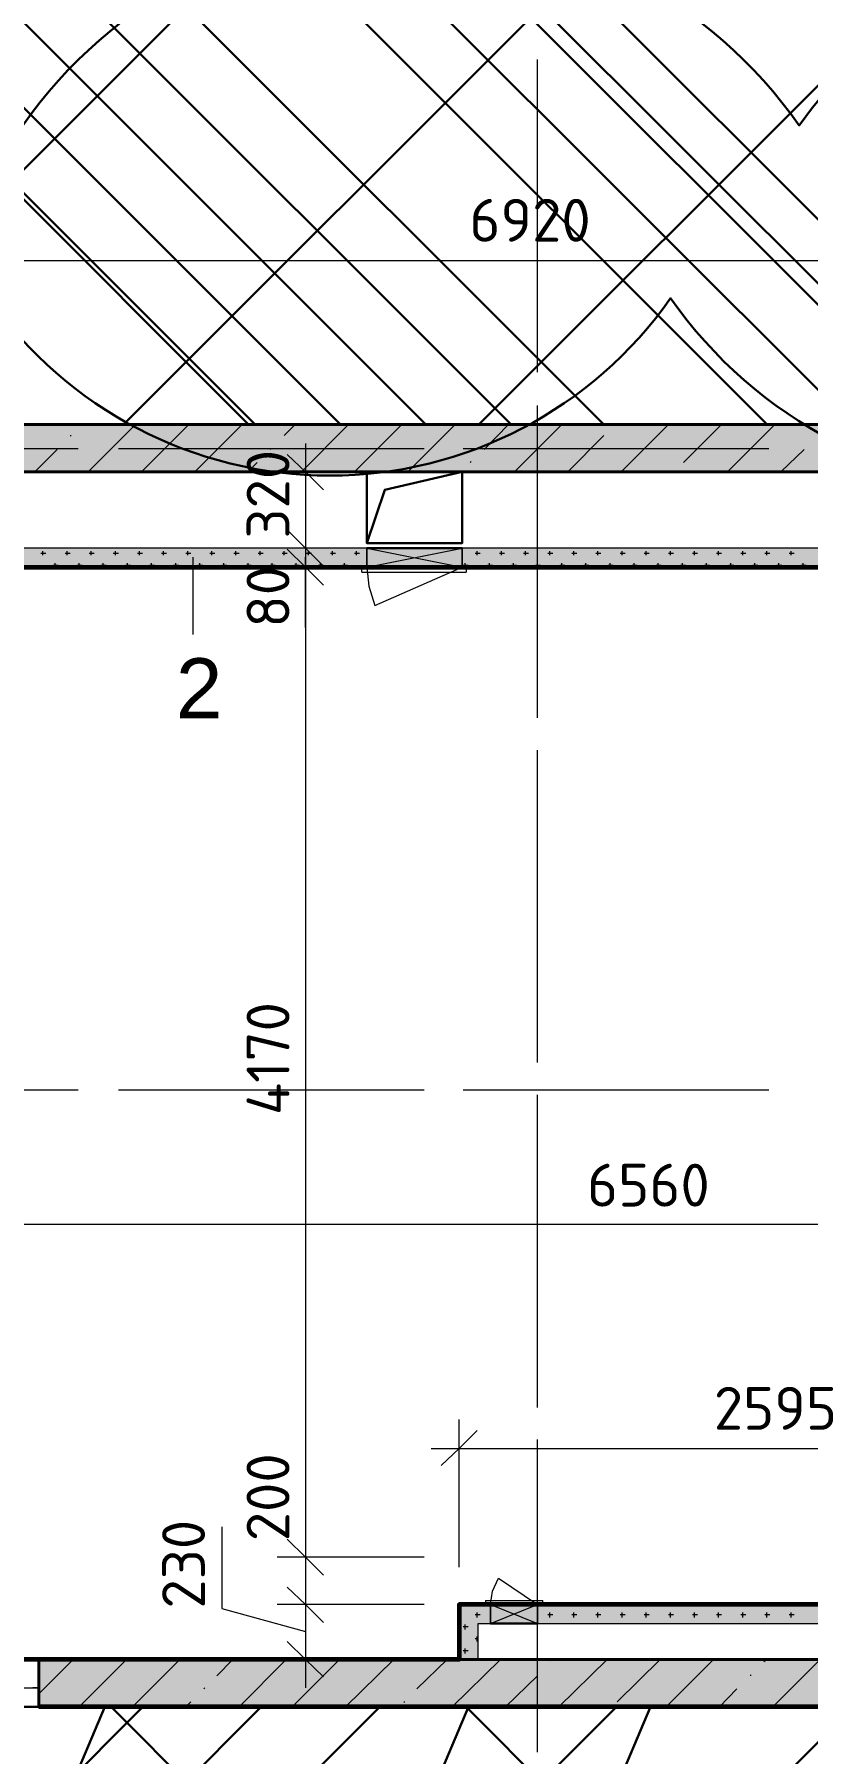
# Model space of a CAD drawing. Header units: millimetres. Extents: x -84737 to 172119, y -43083 to 59399.
# Drawn here: x 101784 to 105039, y 38248 to 45489 of the extents above; entities that cross this region are included whole.
import ezdxf

# ---------------------------------------------------------------- set-up
doc = ezdxf.new("R2010")
doc.units = ezdxf.units.MM
for name, color, linetype, lineweight in [('11) Плинтус ПЛ-2', 70, 'Continuous', 30), ('12) Наливной пол', 150, 'Continuous', 30), ('13) Плитка стены СТ-4.1', 150, 'Continuous', 60), ('15) Штукатурка стен СТ-1.1', 161, 'Continuous', 60), ('16) Краска СТ-1.1 стена', 5, 'Continuous', 60), ('18) Краска ПТ-1 потолок', 31, 'Continuous', 30), ('19) Краска ПТ-5 потолок', 161, 'Continuous', 30), ('20) Шпакл. баз. фин Стена', 40, 'Continuous', 60), ('22) Шпакл. баз. фин. Потолок', 102, 'Continuous', 30), ('5) Затарка материала', 160, 'Continuous', 30), ('6) Уборка мусора', 20, 'Continuous', 30), ('8) Линолеум Л-1.1', 130, 'Continuous', 30)]:
    doc.layers.add(name, color=color, linetype=linetype, lineweight=lineweight)
doc.layers.add('PDF _Геометрия', color=7, linetype='Continuous')
doc.layers.add('PDF _Текст', color=7, linetype='Continuous')
doc.layers.add('PDF _Сплошная заливка', color=7, linetype='Continuous', true_color=0xffffff)
doc.styles.add('PDF GOSTCommon', font='arial.ttf')
doc.styles.add('PDF ISOCPEUR', font='isocpeur.ttf')

msp = doc.modelspace()

# ---------------------------------------------------------------- hatches: boundary and pattern name
at = {"layer": '12) Наливной пол'}
h = msp.add_hatch(dxfattribs=at)
h.set_pattern_fill('ANSI31', color=256, scale=222)
h.paths.add_polyline_path([(114514.8, 42635.7), (112106.2, 42635.7), (112106.2, 33344.1), (114514.8, 33344.1)])
h.paths.add_polyline_path([(124026.4, 38444.9), (124026.4, 33348.3), (114586.7, 33348.3), (114586.7, 39884.2), (116707.5, 39884.2), (116707.5, 38444.9)])
h.paths.add_polyline_path([(129605.6, 33344.1), (124106.9, 33344.1), (124106.9, 43647.4), (129605.6, 43647.4)])
h.paths.add_polyline_path([(109494.4, 42635.7), (111903, 42635.7), (111903, 33344.1), (109494.4, 33344.1)])
h.paths.add_polyline_path([(99982.7, 38444.9), (99982.7, 33348.3), (109422.4, 33348.3), (109422.4, 39884.2), (107301.6, 39884.2), (107301.6, 38444.9)])
h.paths.add_polyline_path([(94403.5, 33344.1), (99902.3, 33344.1), (99902.3, 43647.4), (94403.5, 43647.4)])
at = {"layer": '18) Краска ПТ-1 потолок'}
h = msp.add_hatch(dxfattribs=at)
h.set_pattern_fill('ANSI32', color=256, scale=222, angle=22)
h.paths.add_polyline_path([(114514.8, 42635.7), (112106.2, 42635.7), (112106.2, 33344.1), (114514.8, 33344.1)])
h.paths.add_polyline_path([(124026.4, 38444.9), (124026.4, 33348.3), (114586.7, 33348.3), (114586.7, 39884.2), (116707.5, 39884.2), (116707.5, 38444.9)])
h.paths.add_polyline_path([(129605.6, 33344.1), (124106.9, 33344.1), (124106.9, 43647.4), (129605.6, 43647.4)])
h.paths.add_polyline_path([(109494.4, 42635.7), (111903, 42635.7), (111903, 33344.1), (109494.4, 33344.1)])
h.paths.add_polyline_path([(99982.7, 38444.9), (99982.7, 33348.3), (109422.4, 33348.3), (109422.4, 39884.2), (107301.6, 39884.2), (107301.6, 38444.9)])
h.paths.add_polyline_path([(94403.5, 33344.1), (99902.3, 33344.1), (99902.3, 43647.4), (94403.5, 43647.4)])
h = msp.add_hatch(dxfattribs=at)
h.set_pattern_fill('ANSI32', color=256, scale=222, angle=22)
h.paths.add_polyline_path([(114514.8, 42635.7), (112106.2, 42635.7), (112106.2, 33344.1), (114514.8, 33344.1)])
h.paths.add_polyline_path([(124026.4, 38444.9), (124026.4, 33348.3), (114586.7, 33348.3), (114586.7, 39884.2), (116707.5, 39884.2), (116707.5, 38444.9)])
h.paths.add_polyline_path([(129605.6, 33344.1), (124106.9, 33344.1), (124106.9, 43647.4), (129605.6, 43647.4)])
h.paths.add_polyline_path([(109494.4, 42635.7), (111903, 42635.7), (111903, 33344.1), (109494.4, 33344.1)])
h.paths.add_polyline_path([(99982.7, 38444.9), (99982.7, 33348.3), (109422.4, 33348.3), (109422.4, 39884.2), (107301.6, 39884.2), (107301.6, 38444.9)])
h.paths.add_polyline_path([(94403.5, 33344.1), (99902.3, 33344.1), (99902.3, 43647.4), (94403.5, 43647.4)])
at = {"layer": '19) Краска ПТ-5 потолок'}
h = msp.add_hatch(dxfattribs=at)
h.set_pattern_fill('ANSI34', color=256, scale=80, angle=90)
h.paths.add_polyline_path([(109621.7, 46343.9), (98001.6, 46343.9), (98001.6, 44426.3), (100380.7, 44426.3), (100380.7, 43846.3), (109621.7, 43846.3)])
h.paths.add_polyline_path([(114379.8, 46343.9), (112098.1, 46343.9), (109621.7, 46343.9), (109621.7, 42847.3), (114379.8, 42847.3)])
h.paths.add_polyline_path([(122308.6, 46343.9), (114379.8, 46343.9), (114379.8, 43846.3), (122308.6, 43846.3)])
h.paths.add_polyline_path([(114802.6, 49046.7), (112098.1, 49044.7), (112098.1, 46343.9), (114802.6, 46345.9)])
h.paths.add_polyline_path([(133652.4, 46343.9), (127578.9, 46343.9), (122499.1, 46343.9), (122499.1, 43846.3), (133652.4, 43846.3)])
h.paths.add_polyline_path([(129055.3, 48363.1), (129052, 48363.1), (129052, 49044.7), (127578.9, 49044.7), (127578.9, 46343.9), (129055.3, 46343.9)])
at = {"layer": '22) Шпакл. баз. фин. Потолок'}
h = msp.add_hatch(dxfattribs=at)
h.set_pattern_fill('ANSI37', color=256, scale=333)
h.paths.add_polyline_path([(109621.7, 46343.9), (98001.6, 46343.9), (98001.6, 44426.3), (100380.7, 44426.3), (100380.7, 43846.3), (109621.7, 43846.3)])
h.paths.add_polyline_path([(114379.8, 46343.9), (112098.1, 46343.9), (109621.7, 46343.9), (109621.7, 42847.3), (114379.8, 42847.3)])
h.paths.add_polyline_path([(122308.6, 46343.9), (114379.8, 46343.9), (114379.8, 43846.3), (122308.6, 43846.3)])
h.paths.add_polyline_path([(114802.6, 49046.7), (112098.1, 49044.7), (112098.1, 46343.9), (114802.6, 46345.9)])
h.paths.add_polyline_path([(133652.4, 46343.9), (127578.9, 46343.9), (122499.1, 46343.9), (122499.1, 43846.3), (133652.4, 43846.3)])
h.paths.add_polyline_path([(129055.3, 48363.1), (129052, 48363.1), (129052, 49044.7), (127578.9, 49044.7), (127578.9, 46343.9), (129055.3, 46343.9)])
h = msp.add_hatch(dxfattribs=at)
h.set_pattern_fill('ANSI37', color=256, scale=333)
h.paths.add_polyline_path([(114514.8, 42635.7), (112106.2, 42635.7), (112106.2, 33344.1), (114514.8, 33344.1)])
h.paths.add_polyline_path([(124026.4, 38444.9), (124026.4, 33348.3), (114586.7, 33348.3), (114586.7, 39884.2), (116707.5, 39884.2), (116707.5, 38444.9)])
h.paths.add_polyline_path([(129605.6, 33344.1), (124106.9, 33344.1), (124106.9, 43647.4), (129605.6, 43647.4)])
h.paths.add_polyline_path([(109494.4, 42635.7), (111903, 42635.7), (111903, 33344.1), (109494.4, 33344.1)])
h.paths.add_polyline_path([(99982.7, 38444.9), (99982.7, 33348.3), (109422.4, 33348.3), (109422.4, 39884.2), (107301.6, 39884.2), (107301.6, 38444.9)])
h.paths.add_polyline_path([(94403.5, 33344.1), (99902.3, 33344.1), (99902.3, 43647.4), (94403.5, 43647.4)])
h = msp.add_hatch(dxfattribs=at)
h.set_pattern_fill('ANSI37', color=256, scale=333)
h.paths.add_polyline_path([(114514.8, 42635.7), (112106.2, 42635.7), (112106.2, 33344.1), (114514.8, 33344.1)])
h.paths.add_polyline_path([(124026.4, 38444.9), (124026.4, 33348.3), (114586.7, 33348.3), (114586.7, 39884.2), (116707.5, 39884.2), (116707.5, 38444.9)])
h.paths.add_polyline_path([(129605.6, 33344.1), (124106.9, 33344.1), (124106.9, 43647.4), (129605.6, 43647.4)])
h.paths.add_polyline_path([(109494.4, 42635.7), (111903, 42635.7), (111903, 33344.1), (109494.4, 33344.1)])
h.paths.add_polyline_path([(99982.7, 38444.9), (99982.7, 33348.3), (109422.4, 33348.3), (109422.4, 39884.2), (107301.6, 39884.2), (107301.6, 38444.9)])
h.paths.add_polyline_path([(94403.5, 33344.1), (99902.3, 33344.1), (99902.3, 43647.4), (94403.5, 43647.4)])
at = {"layer": '8) Линолеум Л-1.1'}
h = msp.add_hatch(dxfattribs=at)
h.set_pattern_fill('ANSI31', color=256, scale=222)
h.paths.add_polyline_path([(114514.8, 42635.7), (112106.2, 42635.7), (112106.2, 33344.1), (114514.8, 33344.1)])
h.paths.add_polyline_path([(124026.4, 38444.9), (124026.4, 33348.3), (114586.7, 33348.3), (114586.7, 39884.2), (116707.5, 39884.2), (116707.5, 38444.9)])
h.paths.add_polyline_path([(129605.6, 33344.1), (124106.9, 33344.1), (124106.9, 43647.4), (129605.6, 43647.4)])
h.paths.add_polyline_path([(109494.4, 42635.7), (111903, 42635.7), (111903, 33344.1), (109494.4, 33344.1)])
h.paths.add_polyline_path([(99982.7, 38444.9), (99982.7, 33348.3), (109422.4, 33348.3), (109422.4, 39884.2), (107301.6, 39884.2), (107301.6, 38444.9)])
h.paths.add_polyline_path([(94403.5, 33344.1), (99902.3, 33344.1), (99902.3, 43647.4), (94403.5, 43647.4)])
at = {"layer": 'PDF _Сплошная заливка', "transparency": 33554559}
h = msp.add_hatch(color=256, dxfattribs=at)
h.paths.add_polyline_path([(100782.7, 43245.2), (100782.7, 43325.6), (100431.4, 43325.6), (100431.4, 43245.2)])
h.paths.add_polyline_path([(106984.2, 43325.6), (106984.2, 43245.2), (107221.2, 43245.2), (107221.2, 43325.6)])
h.paths.add_polyline_path([(106582, 43245.2), (106582, 43325.6), (103585, 43325.6), (103585, 43245.2)])
h.paths.add_polyline_path([(103182.9, 43245.2), (103182.9, 43325.6), (101184.9, 43325.6), (101184.9, 43245.2)])
h = msp.add_hatch(color=256, dxfattribs=at)
h.paths.add_polyline_path([(103703.5, 38796.3), (103703.5, 38876.7), (103652.7, 38876.7), (103652.7, 38796.3)])
h.paths.add_polyline_path([(103902.5, 38876.7), (103902.5, 38796.3), (106167.2, 38796.3), (106167.2, 38876.7)])
h = msp.add_hatch(color=256, dxfattribs=at)
h.paths.add_polyline_path([(100016.6, 38444.9), (100016.6, 38643.9), (99902.3, 38643.9), (99902.3, 38444.9)])
h.paths.add_polyline_path([(101802.9, 38643.9), (101802.9, 38444.9), (107301.6, 38444.9), (107301.6, 38643.9)])
h.paths.add_polyline_path([(100753.1, 38444.9), (100753.1, 38643.9), (100317.1, 38643.9), (100317.1, 38444.9)])

# ---------------------------------------------------------------- linework, layer by layer
at = {"layer": '11) Плинтус ПЛ-2'}
for points in [[(108118.6, 43846.3), (100384.8, 43846.3), (100384.8, 44426.2), (98001.6, 44426.2), (98001.6, 44527.8)], [(107991.6, 39884.2), (107301.6, 39884.2), (107301.6, 38444.9), (101802.9, 38444.9)]]:
    msp.add_lwpolyline(points, dxfattribs=at)
at = {"layer": '13) Плитка стены СТ-4.1'}
msp.add_lwpolyline([(106992.6, 39075.7), (106167.2, 39075.7), (106167.2, 38876.7), (103572.3, 38876.7), (103572.3, 38643.9), (100431.4, 38643.9), (100431.4, 43245.2), (107221.2, 43245.2), (107221.2, 41306.5), (106992.6, 41306.5)], close=True, dxfattribs=at)
at = {"layer": '15) Штукатурка стен СТ-1.1'}
msp.add_lwpolyline([(107991.6, 39884.2), (107301.6, 39884.2), (107301.6, 38444.9), (101802.9, 38444.9)], dxfattribs=at)
at = {"layer": '16) Краска СТ-1.1 стена'}
msp.add_lwpolyline([(107991.6, 39884.2), (107301.6, 39884.2), (107301.6, 38444.9), (101802.9, 38444.9)], dxfattribs=at)
at = {"layer": '20) Шпакл. баз. фин Стена'}
msp.add_lwpolyline([(107991.6, 39884.2), (107301.6, 39884.2), (107301.6, 38444.9), (101802.9, 38444.9)], dxfattribs=at)
at = {"layer": '5) Затарка материала'}
msp.add_lwpolyline([(99314.4, 44378, -0.520567), (101734.5, 45105.5, -0.520567), (105003.6, 45105.5, -0.520567), (107528.6, 45105.5, -0.520567), (111004.1, 45105.5, -0.520567), (113012.9, 45105.5, -0.520567), (116458.1, 45105.5, -0.520567), (118261.5, 45105.5, -0.520567), (120629.8, 45105.5, -0.520567), (122573.5, 45105.5, -0.520567), (124704.9, 45105.5, -0.520567), (127548, 45105.5, -0.520567), (129496.9, 45105.5, -0.520567), (131290, 44387.5, -0.520567), (128035.9, 44378, -0.520567), (125237.2, 44378, -0.520567), (122806.5, 44378, -0.520567), (120407, 44378, -0.520567), (117337.7, 44378, -0.520567), (113939.2, 44378, -0.520567), (110412, 44378, -0.520567), (107609.1, 44378, -0.520567), (104462.1, 44378, -0.520567), (101592.8, 44378, -0.520567)], format="xyb", close=True, dxfattribs=at)
at = {"layer": '6) Уборка мусора'}
msp.add_lwpolyline([(99314.4, 44378, -0.520567), (101734.5, 45105.5, -0.520567), (105003.6, 45105.5, -0.520567), (107528.6, 45105.5, -0.520567), (111004.1, 45105.5, -0.520567), (113012.9, 45105.5, -0.520567), (116458.1, 45105.5, -0.520567), (118261.5, 45105.5, -0.520567), (120629.8, 45105.5, -0.520567), (122573.5, 45105.5, -0.520567), (124704.9, 45105.5, -0.520567), (127548, 45105.5, -0.520567), (129496.9, 45105.5, -0.520567), (131290, 44387.5, -0.520567), (128035.9, 44378, -0.520567), (125237.2, 44378, -0.520567), (122806.5, 44378, -0.520567), (120407, 44378, -0.520567), (117337.7, 44378, -0.520567), (113939.2, 44378, -0.520567), (110412, 44378, -0.520567), (107609.1, 44378, -0.520567), (104462.1, 44378, -0.520567), (101592.8, 44378, -0.520567)], format="xyb", close=True, dxfattribs=at)
at = {"layer": '8) Линолеум Л-1.1'}
msp.add_lwpolyline([(99982.7, 38444.9), (99982.7, 33348.3), (109422.4, 33348.3), (109422.4, 39884.2), (107301.6, 39884.2), (107301.6, 38444.9)], close=True, dxfattribs=at)
at = {"layer": 'PDF _Геометрия', "lineweight": 9}
for points in [[(103902.5, 44379.7), (103902.5, 45382.9)], [(103902.5, 45264.4), (103902.5, 45319.4)], [(103902.5, 44066.4), (103902.5, 45065.4)], [(97883.1, 44536.3), (99322.3, 44536.3), (99402.8, 44536.3), (99724.5, 44536.3), (99804.9, 44536.3), (100304.4, 44536.3), (100384.8, 44536.3), (107301.6, 44536.3), (107991.6, 44536.3), (108118.6, 44536.3), (109066.8, 44536.3), (109621.4, 44536.3), (110154.7, 44536.3), (111602.4, 44536.3), (111903, 44536.3), (112101.9, 44536.3), (112402.5, 44536.3), (113854.4, 44536.3), (114502.1, 44536.3)], [(103902.5, 44129.9), (103902.5, 44180.7)], [(103902.5, 42927.7), (103902.5, 43926.7)], [(102010.3, 43647.4), (102209.3, 43846.3)], [(102234.7, 43647.4), (102433.6, 43846.3)], [(102459, 43647.4), (102658, 43846.3)], [(102835.8, 43799.7), (102882.3, 43846.3)], [(102907.7, 43647.4), (103106.7, 43846.3)], [(103132.1, 43647.4), (103331, 43846.3)], [(103356.4, 43647.4), (103555.4, 43846.3)], [(103678.1, 43740.5), (103779.7, 43846.3)], [(103805.1, 43647.4), (104004.1, 43846.3)], [(103902.5, 43812.4), (103902.5, 43863.2)], [(104253.8, 43647.4), (104452.8, 43846.3)], [(104516.3, 43685.5), (104677.1, 43846.3)], [(104702.5, 43647.4), (104901.5, 43846.3)], [(100969, 43744.7), (101968, 43744.7)], [(101786, 43647.4), (101879.1, 43740.5)], [(101883.3, 43744.7), (101938.4, 43744.7)], [(101934.1, 43799.7), (101938.4, 43799.7)], [(102137.3, 43744.7), (103136.3, 43744.7)], [(102171.2, 43744.7), (102222, 43744.7)], [(102420.9, 43744.7), (103424.2, 43744.7)], [(102776.5, 43740.5), (102780.7, 43744.7)], [(102924.7, 43765.9), (102924.7, 43325.6), (102924.7, 43245.2), (102924.7, 39075.7), (102924.7, 38876.7), (102924.7, 38525.4)], [(103339.5, 43744.7), (103390.3, 43744.7)], [(103589.3, 43744.7), (104592.5, 43744.7)], [(103623.1, 43744.7), (103673.9, 43744.7)], [(103877.1, 43744.7), (104876.1, 43744.7)], [(104029.5, 43647.4), (104181.9, 43799.7)], [(104791.4, 43744.7), (104842.2, 43744.7)], [(104926.9, 43647.4), (105024.3, 43740.5)], [(102683.4, 43647.4), (102721.5, 43685.5)], [(103618.9, 43685.5), (103623.1, 43689.7)], [(103424.2, 43647.4), (102924.7, 43647.4), (102806.1, 43647.4)], [(103902.5, 42610.3), (103902.5, 43613.5)], [(101811.4, 43304.5), (101832.5, 43304.5)], [(101819.8, 43296), (101819.8, 43312.9)], [(101913, 43304.5), (101934.1, 43304.5)], [(101921.4, 43296), (101921.4, 43312.9)], [(102014.6, 43304.5), (102035.7, 43304.5)], [(102023, 43296), (102023, 43312.9)], [(102116.1, 43304.5), (102137.3, 43304.5)], [(102124.6, 43296), (102124.6, 43312.9)], [(102217.7, 43304.5), (102238.9, 43304.5)], [(102226.2, 43296), (102226.2, 43312.9)], [(102319.3, 43304.5), (102340.5, 43304.5)], [(102327.8, 43296), (102327.8, 43312.9)], [(102420.9, 43304.5), (102442.1, 43304.5)], [(102429.4, 43296), (102429.4, 43312.9)], [(102522.5, 43304.5), (102543.7, 43304.5)], [(102531, 43296), (102531, 43312.9)], [(102624.1, 43304.5), (102645.3, 43304.5)], [(102632.6, 43296), (102632.6, 43312.9)], [(102725.7, 43304.5), (102746.9, 43304.5)], [(102734.2, 43296), (102734.2, 43312.9)], [(103424.2, 43325.6), (102924.7, 43325.6), (102806.1, 43325.6)], [(102827.3, 43304.5), (102848.5, 43304.5)], [(102835.8, 43296), (102835.8, 43312.9)], [(102928.9, 43304.5), (102950.1, 43304.5)], [(102937.4, 43296), (102937.4, 43312.9)], [(103030.5, 43304.5), (103051.7, 43304.5)], [(103039, 43296), (103039, 43312.9)], [(103132.1, 43304.5), (103153.2, 43304.5)], [(103140.5, 43296), (103140.5, 43312.9)], [(103640, 43304.5), (103661.2, 43304.5)], [(103648.5, 43296), (103648.5, 43312.9)], [(103741.6, 43304.5), (103762.8, 43304.5)], [(103750.1, 43296), (103750.1, 43312.9)], [(103843.2, 43304.5), (103864.4, 43304.5)], [(103851.7, 43296), (103851.7, 43312.9)], [(103944.8, 43304.5), (103966, 43304.5)], [(103953.3, 43296), (103953.3, 43312.9)], [(104046.4, 43304.5), (104067.6, 43304.5)], [(104054.9, 43296), (104054.9, 43312.9)], [(104148, 43304.5), (104169.2, 43304.5)], [(104156.5, 43296), (104156.5, 43312.9)], [(104249.6, 43304.5), (104270.8, 43304.5)], [(104258.1, 43296), (104258.1, 43312.9)], [(104351.2, 43304.5), (104372.4, 43304.5)], [(104359.7, 43296), (104359.7, 43312.9)], [(104452.8, 43304.5), (104474, 43304.5)], [(104461.3, 43296), (104461.3, 43312.9)], [(104554.4, 43304.5), (104575.6, 43304.5)], [(104562.9, 43296), (104562.9, 43312.9)], [(104656, 43304.5), (104677.1, 43304.5)], [(104664.4, 43296), (104664.4, 43312.9)], [(104757.6, 43304.5), (104778.7, 43304.5)], [(104766, 43296), (104766, 43312.9)], [(104859.2, 43304.5), (104880.3, 43304.5)], [(104867.6, 43296), (104867.6, 43312.9)], [(104960.8, 43304.5), (104981.9, 43304.5)], [(104969.2, 43296), (104969.2, 43312.9)], [(101862.2, 43253.7), (101883.3, 43253.7)], [(101870.6, 43245.2), (101870.6, 43262.2)], [(101963.8, 43253.7), (101984.9, 43253.7)], [(101972.2, 43245.2), (101972.2, 43262.2)], [(102065.4, 43253.7), (102086.5, 43253.7)], [(102073.8, 43245.2), (102073.8, 43262.2)], [(102166.9, 43253.7), (102188.1, 43253.7)], [(102175.4, 43245.2), (102175.4, 43262.2)], [(102268.5, 43253.7), (102289.7, 43253.7)], [(102277, 43245.2), (102277, 43262.2)], [(102370.1, 43253.7), (102391.3, 43253.7)], [(102378.6, 43245.2), (102378.6, 43262.2)], [(102450.6, 43287.5), (102450.6, 42961.6)], [(102471.7, 43253.7), (102492.9, 43253.7)], [(102480.2, 43245.2), (102480.2, 43262.2)], [(102573.3, 43253.7), (102594.5, 43253.7)], [(102581.8, 43245.2), (102581.8, 43262.2)], [(102674.9, 43253.7), (102696.1, 43253.7)], [(102683.4, 43245.2), (102683.4, 43262.2)], [(102776.5, 43253.7), (102797.7, 43253.7)], [(102785, 43245.2), (102785, 43262.2)], [(103424.2, 43245.2), (102924.7, 43245.2), (102806.1, 43245.2)], [(102878.1, 43253.7), (102899.3, 43253.7)], [(102886.6, 43245.2), (102886.6, 43262.2)], [(102924.7, 42991.2), (102924.7, 43219.8), (102924.7, 43287.5)], [(102979.7, 43253.7), (103000.9, 43253.7)], [(102988.2, 43245.2), (102988.2, 43262.2)], [(103081.3, 43253.7), (103102.5, 43253.7)], [(103089.8, 43245.2), (103089.8, 43262.2)], [(103161.7, 43224.1), (103161.7, 43245.2), (103182.9, 43245.2), (103191.3, 43164.8), (103216.7, 43084.4), (103585, 43245.2), (103602, 43245.2), (103602, 43224.1)], [(103182.9, 43253.7), (103182.9, 43253.7)], [(103589.3, 43253.7), (103610.4, 43253.7)], [(103597.7, 43245.2), (103597.7, 43262.2)], [(103690.8, 43253.7), (103712, 43253.7)], [(103699.3, 43245.2), (103699.3, 43262.2)], [(103792.4, 43253.7), (103813.6, 43253.7)], [(103800.9, 43245.2), (103800.9, 43262.2)], [(103894, 43253.7), (103915.2, 43253.7)], [(103902.5, 43245.2), (103902.5, 43262.2)], [(103995.6, 43253.7), (104016.8, 43253.7)], [(104004.1, 43245.2), (104004.1, 43262.2)], [(104097.2, 43253.7), (104118.4, 43253.7)], [(104105.7, 43245.2), (104105.7, 43262.2)], [(104198.8, 43253.7), (104220, 43253.7)], [(104207.3, 43245.2), (104207.3, 43262.2)], [(104300.4, 43253.7), (104321.6, 43253.7)], [(104308.9, 43245.2), (104308.9, 43262.2)], [(104402, 43253.7), (104423.2, 43253.7)], [(104410.5, 43245.2), (104410.5, 43262.2)], [(104503.6, 43253.7), (104524.8, 43253.7)], [(104512.1, 43245.2), (104512.1, 43262.2)], [(104605.2, 43253.7), (104626.4, 43253.7)], [(104613.7, 43245.2), (104613.7, 43262.2)], [(104706.8, 43253.7), (104727.9, 43253.7)], [(104715.2, 43245.2), (104715.2, 43262.2)], [(104808.4, 43253.7), (104829.5, 43253.7)], [(104816.8, 43245.2), (104816.8, 43262.2)], [(104910, 43253.7), (104931.1, 43253.7)], [(104918.4, 43245.2), (104918.4, 43262.2)], [(105011.6, 43253.7), (105032.7, 43253.7)], [(105020, 43245.2), (105020, 43262.2)], [(103902.5, 42673.8), (103902.5, 42728.8)], [(103902.5, 41475.8), (103902.5, 42474.8)], [(103902.5, 42360.5), (103902.5, 42411.3)], [(103902.5, 41158.3), (103902.5, 42157.3)], [(103902.5, 41221.8), (103902.5, 41276.8)], [(100969, 41044), (101968, 41044)], [(101883.3, 41044), (101938.4, 41044)], [(102137.3, 41044), (103136.3, 41044)], [(102171.2, 41044), (102222, 41044)], [(102420.9, 41044), (103424.2, 41044)], [(103339.5, 41044), (103390.3, 41044)], [(103589.3, 41044), (104592.5, 41044)], [(103623.1, 41044), (103673.9, 41044)], [(103877.1, 41044), (104876.1, 41044)], [(103902.5, 40023.9), (103902.5, 41022.9)], [(104791.4, 41044), (104842.2, 41044)], [(103902.5, 40904.3), (103902.5, 40959.4)], [(103902.5, 39706.4), (103902.5, 40705.4)], [(107297.4, 40358.3), (107301.6, 40358.3), (107301.6, 40476.8), (107221.2, 40476.8), (107073.1, 40476.8), (106992.6, 40476.8), (100431.4, 40476.8), (100351, 40476.8), (99982.7, 40476.8), (99902.3, 40476.8), (94280.8, 40476.8)], [(103902.5, 39769.9), (103902.5, 39820.7)], [(103572.3, 39033.3), (103572.3, 39532.8), (103572.3, 39655.6)], [(103902.5, 38567.7), (103902.5, 39570.9)], [(102924.7, 39486.3), (102924.7, 39143.4), (102924.7, 38974.1)], [(103453.8, 39532.8), (106167.2, 39532.8), (107111.2, 39532.8)], [(103902.5, 39452.4), (103902.5, 39507.4)], [(103902.5, 38254.4), (103902.5, 39253.4)], [(102573.3, 39202.6), (102573.3, 38859.8), (102924.7, 38762.4)], [(103424.2, 39075.7), (102924.7, 39075.7), (102806.1, 39075.7)], [(103682.4, 38893.6), (103682.4, 38876.7), (103703.5, 38876.7), (103712, 38931.7), (103737.4, 38986.8), (103902.5, 38876.7)], [(103902.5, 38872.5), (103902.5, 38876.7), (103923.7, 38876.7), (103923.7, 38893.6)], [(103424.2, 38876.7), (102924.7, 38876.7), (102806.1, 38876.7)], [(103597.7, 38872.5), (103597.7, 38876.7)], [(103640, 38834.4), (103652.7, 38834.4), (103661.2, 38834.4)], [(103648.5, 38821.7), (103648.5, 38842.8)], [(103699.3, 38872.5), (103699.3, 38876.7)], [(103944.8, 38834.4), (103966, 38834.4)], [(103953.3, 38821.7), (103953.3, 38842.8)], [(104004.1, 38872.5), (104004.1, 38876.7)], [(104046.4, 38834.4), (104067.6, 38834.4)], [(104054.9, 38821.7), (104054.9, 38842.8)], [(104105.7, 38872.5), (104105.7, 38876.7)], [(104148, 38834.4), (104169.2, 38834.4)], [(104156.5, 38821.7), (104156.5, 38842.8)], [(104207.3, 38872.5), (104207.3, 38876.7)], [(104249.6, 38834.4), (104270.8, 38834.4)], [(104258.1, 38821.7), (104258.1, 38842.8)], [(104308.9, 38872.5), (104308.9, 38876.7)], [(104351.2, 38834.4), (104372.4, 38834.4)], [(104359.7, 38821.7), (104359.7, 38842.8)], [(104410.5, 38872.5), (104410.5, 38876.7)], [(104452.8, 38834.4), (104474, 38834.4)], [(104461.3, 38821.7), (104461.3, 38842.8)], [(104512.1, 38872.5), (104512.1, 38876.7)], [(104554.4, 38834.4), (104575.6, 38834.4)], [(104562.9, 38821.7), (104562.9, 38842.8)], [(104613.7, 38872.5), (104613.7, 38876.7)], [(104656, 38834.4), (104677.1, 38834.4)], [(104664.4, 38821.7), (104664.4, 38842.8)], [(104715.2, 38872.5), (104715.2, 38876.7)], [(104757.6, 38834.4), (104778.7, 38834.4)], [(104766, 38821.7), (104766, 38842.8)], [(104816.8, 38872.5), (104816.8, 38876.7)], [(104859.2, 38834.4), (104880.3, 38834.4)], [(104867.6, 38821.7), (104867.6, 38842.8)], [(104918.4, 38872.5), (104918.4, 38876.7)], [(104960.8, 38834.4), (104981.9, 38834.4)], [(104969.2, 38821.7), (104969.2, 38842.8)], [(105020, 38872.5), (105020, 38876.7)], [(103589.3, 38783.6), (103610.4, 38783.6)], [(103597.7, 38770.9), (103597.7, 38792)], [(103648.5, 38720.1), (103648.5, 38741.2)], [(103589.3, 38682), (103610.4, 38682)], [(103597.7, 38669.3), (103597.7, 38690.5)], [(103640, 38732.8), (103652.7, 38732.8)], [(100969, 38643.9), (101968, 38643.9)], [(101802.9, 38500), (101946.8, 38643.9)], [(101883.3, 38643.9), (101938.4, 38643.9)], [(101972.2, 38444.9), (102171.2, 38643.9), (102222, 38643.9)], [(102137.3, 38643.9), (103136.3, 38643.9)], [(102196.6, 38444.9), (102395.5, 38643.9)], [(102420.9, 38643.9), (103424.2, 38643.9), (102924.7, 38643.9), (102806.1, 38643.9)], [(102552.2, 38576.2), (102619.9, 38643.9)], [(102645.3, 38444.9), (102844.2, 38643.9)], [(102869.6, 38444.9), (103060.1, 38635.4)], [(103094, 38444.9), (103297.2, 38643.9)], [(103339.5, 38643.9), (103390.3, 38643.9)], [(103394.5, 38521.1), (103521.5, 38643.9)], [(103542.7, 38444.9), (103745.9, 38643.9)], [(103589.3, 38643.9), (104592.5, 38643.9)], [(103623.1, 38643.9), (103673.9, 38643.9)], [(103877.1, 38643.9), (104876.1, 38643.9)], [(103957.5, 38635.4), (103957.5, 38635.4)], [(103991.4, 38444.9), (104194.6, 38643.9)], [(104236.9, 38466.1), (104418.9, 38643.9)], [(104444.3, 38444.9), (104643.3, 38643.9)], [(104791.4, 38643.9), (104842.2, 38643.9)], [(104854.9, 38635.4), (104867.6, 38643.9)], [(104893, 38444.9), (105092, 38643.9)], [(102497.1, 38521.1), (102501.4, 38525.4)], [(103767, 38444.9), (103902.5, 38576.2)], [(104799.9, 38576.2), (104799.9, 38580.4)], [(102420.9, 38444.9), (102442.1, 38466.1)], [(103339.5, 38466.1), (103343.7, 38466.1)], [(104668.7, 38444.9), (104740.6, 38521.1)], [(103902.5, 38317.9), (103902.5, 38368.7)]]:
    msp.add_lwpolyline(points, dxfattribs=at)
at = {"layer": 'PDF _Геометрия', "lineweight": 30}
for points in [[(110154.7, 42847.3), (110154.7, 42644.1), (109621.4, 42644.1), (109422.4, 42644.1), (109422.4, 43647.4), (109172.7, 43647.4), (109092.2, 43647.4), (109066.8, 43647.4), (109066.8, 43846.3), (109422.4, 43846.3), (109621.4, 43846.3), (109621.4, 42847.3), (110154.7, 42847.3), (109621.4, 42847.3), (109621.4, 43846.3), (100384.8, 43846.3), (100384.8, 44426.2), (98001.6, 44426.2), (99081, 44426.2)], [(103182.9, 43346.8), (103259.1, 43571.2), (103585, 43647.4)], [(103182.9, 43325.6), (103585, 43325.6)], [(106992.6, 39075.7), (106992.6, 41306.5), (107221.2, 41306.5), (107221.2, 43245.2), (100431.4, 43245.2), (100431.4, 38643.9)], [(103585, 43245.2), (103182.9, 43245.2)], [(107991.6, 39884.2), (107301.6, 39884.2), (107301.6, 38444.9), (101802.9, 38444.9)], [(100753.1, 38643.9), (103572.3, 38643.9), (103572.3, 38876.7), (106167.2, 38876.7)], [(103703.5, 38876.7), (103902.5, 38876.7)], [(103902.5, 38796.3), (103703.5, 38796.3)]]:
    msp.add_lwpolyline(points, dxfattribs=at)
at = {"layer": 'PDF _Геометрия', "lineweight": 40}
for points in [[(107301.6, 43846.3), (99902.3, 43846.3), (99902.3, 43647.4), (107301.6, 43647.4)], [(107301.6, 38643.9), (101802.9, 38643.9), (101802.9, 38444.9), (107301.6, 38444.9)]]:
    msp.add_lwpolyline(points, close=True, dxfattribs=at)
at = {"layer": 'PDF _Геометрия', "lineweight": 20}
for points in [[(103000.9, 43571.2), (102924.7, 43647.4), (102848.5, 43719.3)], [(103000.9, 43249.5), (102924.7, 43325.6), (102848.5, 43401.8)], [(103000.9, 43169), (102924.7, 43245.2), (102848.5, 43321.4)], [(103648.5, 39609), (103572.3, 39532.8), (103496.1, 39460.9)], [(103000.9, 38999.5), (102924.7, 39075.7), (102848.5, 39151.9)], [(103000.9, 38800.5), (102924.7, 38876.7), (102848.5, 38948.7)], [(103000.9, 38571.9), (102924.7, 38643.9), (102848.5, 38720.1)]]:
    msp.add_lwpolyline(points, dxfattribs=at)
at = {"layer": 'PDF _Геометрия', "color": 253, "lineweight": 30, "true_color": 0xaaaaaa}
msp.add_lwpolyline([(103182.9, 43647.4), (103585, 43647.4), (103585, 43346.8), (103182.9, 43346.8)], close=True, dxfattribs=at)
at = {"layer": 'PDF _Геометрия', "lineweight": 30}
msp.add_lwpolyline([(103585, 43647.4), (103182.9, 43647.4), (103182.9, 43346.8), (103585, 43346.8)], close=True, dxfattribs=at)
at = {"layer": 'PDF _Геометрия', "lineweight": 18}
for points in [[(103182.9, 43325.6), (101184.9, 43325.6), (101184.9, 43245.2), (103182.9, 43245.2)], [(103182.9, 43325.6), (103182.9, 43245.2), (103585, 43245.2), (103585, 43325.6)], [(106582, 43325.6), (103585, 43325.6), (103585, 43245.2), (106582, 43245.2)], [(106247.6, 38643.9), (106247.6, 38995.2), (106357.7, 38995.2), (106357.7, 39075.7), (106167.2, 39075.7), (106167.2, 38995.2), (106167.2, 38876.7), (103652.7, 38876.7), (103572.3, 38876.7), (103572.3, 38643.9), (103652.7, 38643.9), (103652.7, 38796.3), (106167.2, 38796.3), (106167.2, 38643.9)]]:
    msp.add_lwpolyline(points, close=True, dxfattribs=at)
for points in [[(103182.9, 43245.2), (103585, 43325.6), (103585, 43245.2), (103182.9, 43245.2), (103182.9, 43325.6), (103521.5, 43325.6)], [(103182.9, 43325.6), (103585, 43245.2)], [(103161.7, 43224.1), (103602, 43224.1)], [(103682.4, 38893.6), (103923.7, 38893.6)], [(103902.5, 38876.7), (103902.5, 38796.3), (103703.5, 38796.3), (103902.5, 38876.7), (103703.5, 38876.7), (103902.5, 38796.3), (103902.5, 38876.7), (103703.5, 38876.7), (103703.5, 38796.3), (103843.2, 38796.3)], [(103703.5, 38796.3), (103703.5, 38876.7)], [(100778.5, 38525.4), (100753.1, 38525.4), (101802.9, 38525.4), (101777.5, 38525.4)], [(101777.5, 38444.9), (101802.9, 38444.9), (100753.1, 38444.9), (100753.1, 38525.4)], [(101802.9, 38444.9), (101802.9, 38525.4)]]:
    msp.add_lwpolyline(points, dxfattribs=at)
at = {"layer": 'PDF _Сплошная заливка', "lineweight": 5, "transparency": 33554559}
for points in [[(99902.3, 43846.3), (99902.3, 43647.4), (107301.6, 43846.3), (107301.6, 43647.4)], [(103572.3, 38876.7), (103572.3, 38643.9), (103652.7, 38876.7), (103652.7, 38643.9)]]:
    msp.add_solid(points, dxfattribs=at)
at = {"layer": 'PDF _Сплошная заливка', "color": 8, "lineweight": 5, "true_color": 0x808080, "transparency": 33554559}
for points in [[(103182.9, 43325.6), (103182.9, 43245.2), (103585, 43325.6), (103585, 43245.2)], [(103703.5, 38876.7), (103703.5, 38796.3), (103902.5, 38876.7), (103902.5, 38796.3)]]:
    msp.add_solid(points, dxfattribs=at)

# ---------------------------------------------------------------- texts
at = {"layer": 'PDF _Текст', "attachment_point": 4}
for s, insert, char_height, style in [('6920', (103615.4, 44706.3), 180.46, 'PDF ISOCPEUR'), ('2', (102379.3, 42735.1), 252.5, 'PDF GOSTCommon'), ('6560', (104110.7, 40642.4), 180.46, 'PDF ISOCPEUR'), ('2595', (104644.1, 39702.6), 180.46, 'PDF ISOCPEUR')]:
    msp.add_mtext(s, dxfattribs=dict(at, insert=insert, char_height=char_height, style=style))
at = {"layer": 'PDF _Текст', "char_height": 180.46, "attachment_point": 4, "rotation": 90, "style": 'PDF ISOCPEUR'}
for s, insert in [('80 320', (102767.5, 42990.6)), ('4170', (102767.5, 40937.5)), ('200', (102767.5, 39142.6)), ('230', (102411.9, 38858.9))]:
    msp.add_mtext(s, dxfattribs=dict(at, insert=insert))

doc.saveas('drawing.dxf')
